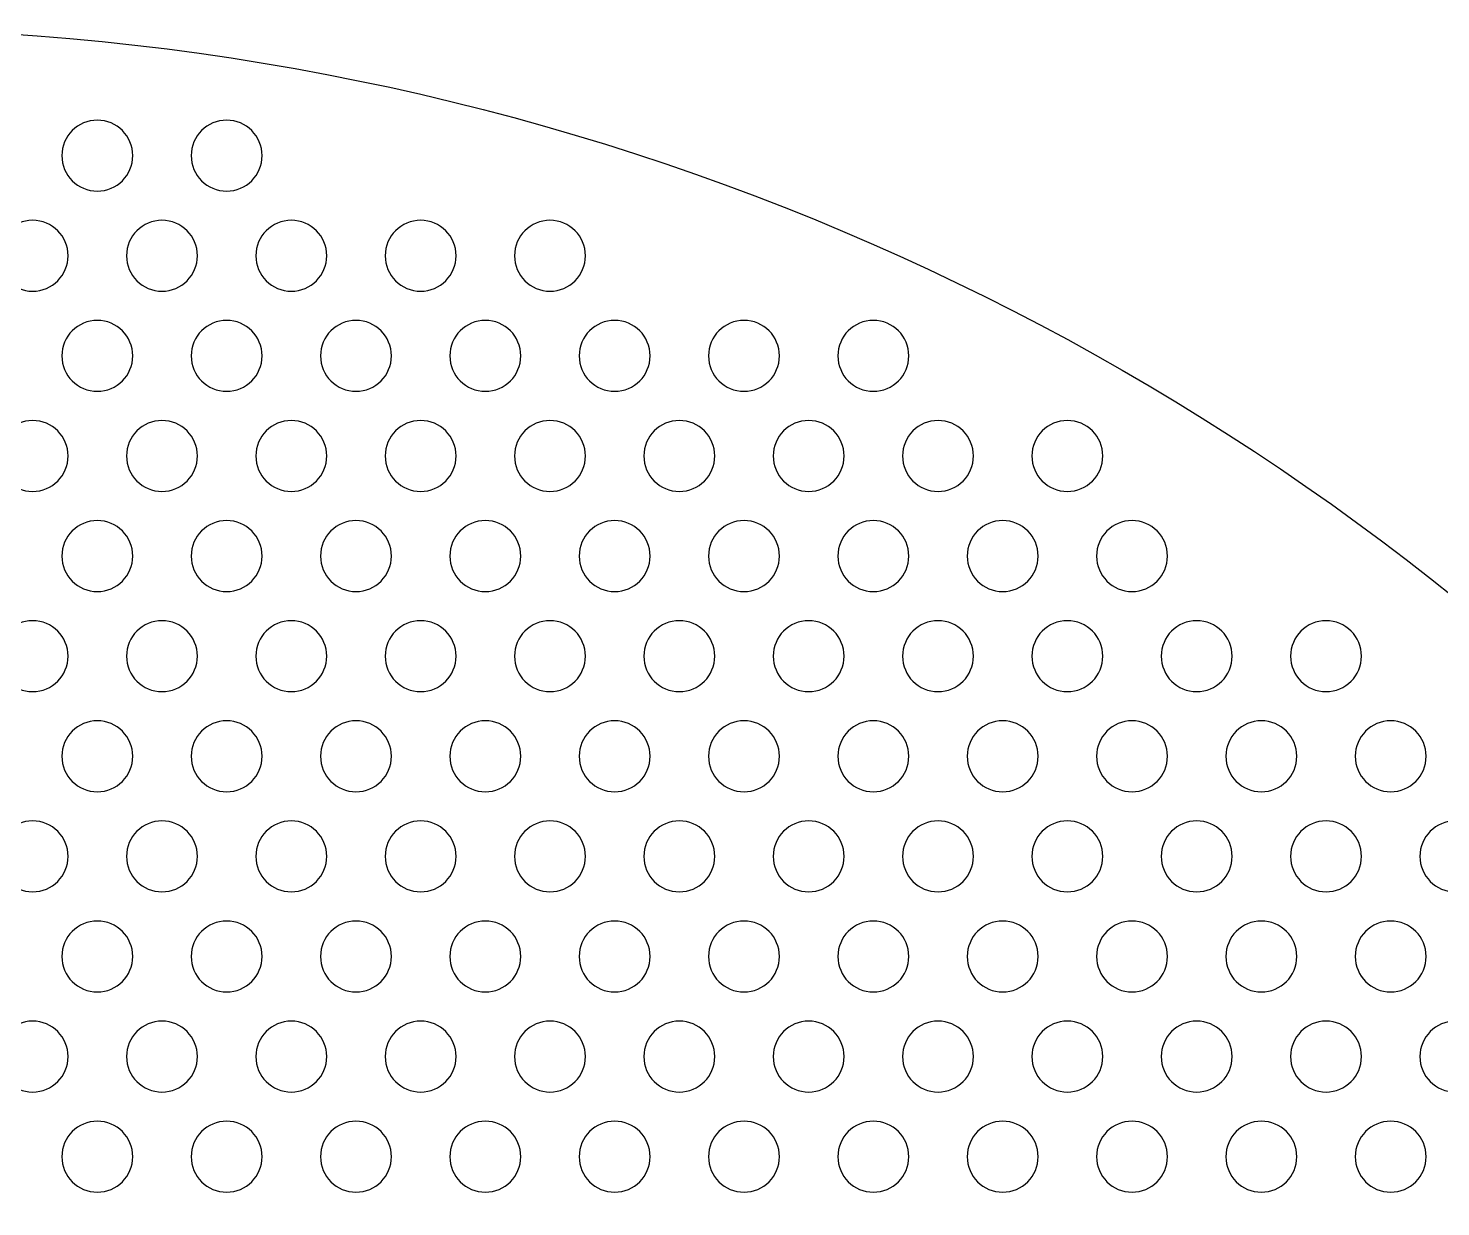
# Model space of a CAD drawing. Header units: millimetres. Extents: x 2717 to 2965, y -3 to 245.
# Drawn here: x 2850.6 to 2918.5, y 188.4 to 245 of the extents above; entities that cross this region are included whole.
import ezdxf

# ---------------------------------------------------------------- set-up
doc = ezdxf.new("R2010")
doc.units = ezdxf.units.MM
doc.layers.add('Livello 04', color=1, linetype='Continuous', true_color=0xff0000)
doc.layers.add('Predefinito', color=18, linetype='Continuous', true_color=0x000000)

msp = doc.modelspace()

# ---------------------------------------------------------------- linework, layer by layer
at = {"layer": 'Livello 04'}
msp.add_circle((2841.468, 121.039), 124, dxfattribs=at)
at = {"layer": 'Predefinito', "color": 18, "true_color": 0x000000}
for points in [[(2853.907, 240.62), (2852.966, 240.62), (2852.203, 239.858), (2852.203, 238.916)], [(2855.612, 238.916), (2855.612, 239.858), (2854.848, 240.62), (2853.907, 240.62)], [(2860.127, 240.62), (2859.185, 240.62), (2858.422, 239.858), (2858.422, 238.916)], [(2861.831, 238.916), (2861.831, 239.858), (2861.068, 240.62), (2860.127, 240.62)], [(2852.203, 238.916), (2852.203, 237.975), (2852.966, 237.212), (2853.907, 237.212)], [(2853.907, 237.212), (2854.848, 237.212), (2855.612, 237.975), (2855.612, 238.916)], [(2858.422, 238.916), (2858.422, 237.975), (2859.185, 237.212), (2860.127, 237.212)], [(2860.127, 237.212), (2861.068, 237.212), (2861.831, 237.975), (2861.831, 238.916)], [(2850.797, 235.809), (2849.856, 235.809), (2849.093, 235.046), (2849.093, 234.105)], [(2852.502, 234.105), (2852.502, 235.046), (2851.739, 235.809), (2850.797, 235.809)], [(2857.017, 235.809), (2856.075, 235.809), (2855.312, 235.046), (2855.312, 234.105)], [(2858.721, 234.105), (2858.721, 235.046), (2857.958, 235.809), (2857.017, 235.809)], [(2863.236, 235.809), (2862.295, 235.809), (2861.532, 235.046), (2861.532, 234.105)], [(2864.941, 234.105), (2864.941, 235.046), (2864.178, 235.809), (2863.236, 235.809)], [(2869.456, 235.809), (2868.514, 235.809), (2867.751, 235.046), (2867.751, 234.105)], [(2871.16, 234.105), (2871.16, 235.046), (2870.397, 235.809), (2869.456, 235.809)], [(2875.675, 235.809), (2874.734, 235.809), (2873.971, 235.046), (2873.971, 234.105)], [(2877.38, 234.105), (2877.38, 235.046), (2876.617, 235.809), (2875.675, 235.809)], [(2849.093, 234.105), (2849.093, 233.163), (2849.856, 232.4), (2850.797, 232.4)], [(2850.797, 232.4), (2851.739, 232.4), (2852.502, 233.163), (2852.502, 234.105)], [(2855.312, 234.105), (2855.312, 233.163), (2856.075, 232.4), (2857.017, 232.4)], [(2857.017, 232.4), (2857.958, 232.4), (2858.721, 233.163), (2858.721, 234.105)], [(2861.532, 234.105), (2861.532, 233.163), (2862.295, 232.4), (2863.236, 232.4)], [(2863.236, 232.4), (2864.178, 232.4), (2864.941, 233.163), (2864.941, 234.105)], [(2867.751, 234.105), (2867.751, 233.163), (2868.514, 232.4), (2869.456, 232.4)], [(2869.456, 232.4), (2870.397, 232.4), (2871.16, 233.163), (2871.16, 234.105)], [(2873.971, 234.105), (2873.971, 233.163), (2874.734, 232.4), (2875.675, 232.4)], [(2875.675, 232.4), (2876.617, 232.4), (2877.38, 233.163), (2877.38, 234.105)], [(2853.907, 230.998), (2852.966, 230.998), (2852.203, 230.235), (2852.203, 229.294)], [(2855.612, 229.294), (2855.612, 230.235), (2854.848, 230.998), (2853.907, 230.998)], [(2860.127, 230.998), (2859.185, 230.998), (2858.422, 230.235), (2858.422, 229.294)], [(2861.831, 229.294), (2861.831, 230.235), (2861.068, 230.998), (2860.127, 230.998)], [(2866.346, 230.998), (2865.405, 230.998), (2864.642, 230.235), (2864.642, 229.294)], [(2868.051, 229.294), (2868.051, 230.235), (2867.287, 230.998), (2866.346, 230.998)], [(2872.566, 230.998), (2871.624, 230.998), (2870.861, 230.235), (2870.861, 229.294)], [(2874.27, 229.294), (2874.27, 230.235), (2873.507, 230.998), (2872.566, 230.998)], [(2878.785, 230.998), (2877.844, 230.998), (2877.08, 230.235), (2877.08, 229.294)], [(2880.49, 229.294), (2880.49, 230.235), (2879.726, 230.998), (2878.785, 230.998)], [(2885.005, 230.998), (2884.063, 230.998), (2883.3, 230.235), (2883.3, 229.294)], [(2886.709, 229.294), (2886.709, 230.235), (2885.946, 230.998), (2885.005, 230.998)], [(2891.224, 230.998), (2890.283, 230.998), (2889.52, 230.235), (2889.52, 229.294)], [(2892.929, 229.294), (2892.929, 230.235), (2892.165, 230.998), (2891.224, 230.998)], [(2852.203, 229.294), (2852.203, 228.352), (2852.966, 227.589), (2853.907, 227.589)], [(2853.907, 227.589), (2854.848, 227.589), (2855.612, 228.352), (2855.612, 229.294)], [(2858.422, 229.294), (2858.422, 228.352), (2859.185, 227.589), (2860.127, 227.589)], [(2860.127, 227.589), (2861.068, 227.589), (2861.831, 228.352), (2861.831, 229.294)], [(2864.642, 229.294), (2864.642, 228.352), (2865.405, 227.589), (2866.346, 227.589)], [(2866.346, 227.589), (2867.287, 227.589), (2868.051, 228.352), (2868.051, 229.294)], [(2870.861, 229.294), (2870.861, 228.352), (2871.624, 227.589), (2872.566, 227.589)], [(2872.566, 227.589), (2873.507, 227.589), (2874.27, 228.352), (2874.27, 229.294)], [(2877.08, 229.294), (2877.08, 228.352), (2877.844, 227.589), (2878.785, 227.589)], [(2878.785, 227.589), (2879.726, 227.589), (2880.49, 228.352), (2880.49, 229.294)], [(2883.3, 229.294), (2883.3, 228.352), (2884.063, 227.589), (2885.005, 227.589)], [(2885.005, 227.589), (2885.946, 227.589), (2886.709, 228.352), (2886.709, 229.294)], [(2889.52, 229.294), (2889.52, 228.352), (2890.283, 227.589), (2891.224, 227.589)], [(2891.224, 227.589), (2892.165, 227.589), (2892.929, 228.352), (2892.929, 229.294)], [(2850.797, 226.187), (2849.856, 226.187), (2849.093, 225.424), (2849.093, 224.482)], [(2852.502, 224.482), (2852.502, 225.424), (2851.739, 226.187), (2850.797, 226.187)], [(2857.017, 226.187), (2856.075, 226.187), (2855.312, 225.424), (2855.312, 224.482)], [(2858.721, 224.482), (2858.721, 225.424), (2857.958, 226.187), (2857.017, 226.187)], [(2863.236, 226.187), (2862.295, 226.187), (2861.532, 225.424), (2861.532, 224.482)], [(2864.941, 224.482), (2864.941, 225.424), (2864.178, 226.187), (2863.236, 226.187)], [(2869.456, 226.187), (2868.514, 226.187), (2867.751, 225.424), (2867.751, 224.482)], [(2871.16, 224.482), (2871.16, 225.424), (2870.397, 226.187), (2869.456, 226.187)], [(2875.675, 226.187), (2874.734, 226.187), (2873.971, 225.424), (2873.971, 224.482)], [(2877.38, 224.482), (2877.38, 225.424), (2876.617, 226.187), (2875.675, 226.187)], [(2881.895, 226.187), (2880.954, 226.187), (2880.19, 225.424), (2880.19, 224.482)], [(2883.599, 224.482), (2883.599, 225.424), (2882.836, 226.187), (2881.895, 226.187)], [(2888.114, 226.187), (2887.173, 226.187), (2886.41, 225.424), (2886.41, 224.482)], [(2889.819, 224.482), (2889.819, 225.424), (2889.056, 226.187), (2888.114, 226.187)], [(2894.334, 226.187), (2893.392, 226.187), (2892.629, 225.424), (2892.629, 224.482)], [(2896.038, 224.482), (2896.038, 225.424), (2895.275, 226.187), (2894.334, 226.187)], [(2900.553, 226.186), (2899.612, 226.186), (2898.849, 225.423), (2898.849, 224.482)], [(2902.258, 224.482), (2902.258, 225.423), (2901.495, 226.186), (2900.553, 226.186)], [(2849.093, 224.482), (2849.093, 223.541), (2849.856, 222.778), (2850.797, 222.778)], [(2850.797, 222.778), (2851.739, 222.778), (2852.502, 223.541), (2852.502, 224.482)], [(2855.312, 224.482), (2855.312, 223.541), (2856.075, 222.778), (2857.017, 222.778)], [(2857.017, 222.778), (2857.958, 222.778), (2858.721, 223.541), (2858.721, 224.482)], [(2861.532, 224.482), (2861.532, 223.541), (2862.295, 222.778), (2863.236, 222.778)], [(2863.236, 222.778), (2864.178, 222.778), (2864.941, 223.541), (2864.941, 224.482)], [(2867.751, 224.482), (2867.751, 223.541), (2868.514, 222.778), (2869.456, 222.778)], [(2869.456, 222.778), (2870.397, 222.778), (2871.16, 223.541), (2871.16, 224.482)], [(2873.971, 224.482), (2873.971, 223.541), (2874.734, 222.778), (2875.675, 222.778)], [(2875.675, 222.778), (2876.617, 222.778), (2877.38, 223.541), (2877.38, 224.482)], [(2880.19, 224.482), (2880.19, 223.541), (2880.954, 222.778), (2881.895, 222.778)], [(2881.895, 222.778), (2882.836, 222.778), (2883.599, 223.541), (2883.599, 224.482)], [(2886.41, 224.482), (2886.41, 223.541), (2887.173, 222.778), (2888.114, 222.778)], [(2888.114, 222.778), (2889.056, 222.778), (2889.819, 223.541), (2889.819, 224.482)], [(2892.629, 224.482), (2892.629, 223.541), (2893.392, 222.778), (2894.334, 222.778)], [(2894.334, 222.778), (2895.275, 222.778), (2896.038, 223.541), (2896.038, 224.482)], [(2898.849, 224.482), (2898.849, 223.54), (2899.612, 222.778), (2900.553, 222.778)], [(2900.553, 222.778), (2901.495, 222.778), (2902.258, 223.54), (2902.258, 224.482)], [(2853.907, 221.375), (2852.966, 221.375), (2852.203, 220.612), (2852.203, 219.671)], [(2855.612, 219.671), (2855.612, 220.612), (2854.848, 221.375), (2853.907, 221.375)], [(2860.127, 221.375), (2859.185, 221.375), (2858.422, 220.612), (2858.422, 219.671)], [(2861.831, 219.671), (2861.831, 220.612), (2861.068, 221.375), (2860.127, 221.375)], [(2866.346, 221.375), (2865.405, 221.375), (2864.642, 220.612), (2864.642, 219.671)], [(2868.051, 219.671), (2868.051, 220.612), (2867.287, 221.375), (2866.346, 221.375)], [(2872.566, 221.375), (2871.624, 221.375), (2870.861, 220.612), (2870.861, 219.671)], [(2874.27, 219.671), (2874.27, 220.612), (2873.507, 221.375), (2872.566, 221.375)], [(2878.785, 221.375), (2877.844, 221.375), (2877.08, 220.612), (2877.08, 219.671)], [(2880.49, 219.671), (2880.49, 220.612), (2879.726, 221.375), (2878.785, 221.375)], [(2885.005, 221.375), (2884.063, 221.375), (2883.3, 220.612), (2883.3, 219.671)], [(2886.709, 219.671), (2886.709, 220.612), (2885.946, 221.375), (2885.005, 221.375)], [(2891.224, 221.375), (2890.283, 221.375), (2889.52, 220.612), (2889.52, 219.671)], [(2892.929, 219.671), (2892.929, 220.612), (2892.165, 221.375), (2891.224, 221.375)], [(2897.444, 221.375), (2896.502, 221.375), (2895.739, 220.612), (2895.739, 219.671)], [(2899.148, 219.671), (2899.148, 220.612), (2898.385, 221.375), (2897.444, 221.375)], [(2903.663, 221.375), (2902.722, 221.375), (2901.959, 220.612), (2901.959, 219.671)], [(2905.368, 219.671), (2905.368, 220.612), (2904.604, 221.375), (2903.663, 221.375)], [(2852.203, 219.671), (2852.203, 218.729), (2852.966, 217.966), (2853.907, 217.966)], [(2853.907, 217.966), (2854.848, 217.966), (2855.612, 218.729), (2855.612, 219.671)], [(2858.422, 219.671), (2858.422, 218.729), (2859.185, 217.966), (2860.127, 217.966)], [(2860.127, 217.966), (2861.068, 217.966), (2861.831, 218.729), (2861.831, 219.671)], [(2864.642, 219.671), (2864.642, 218.729), (2865.405, 217.966), (2866.346, 217.966)], [(2866.346, 217.966), (2867.287, 217.966), (2868.051, 218.729), (2868.051, 219.671)], [(2870.861, 219.671), (2870.861, 218.729), (2871.624, 217.966), (2872.566, 217.966)], [(2872.566, 217.966), (2873.507, 217.966), (2874.27, 218.729), (2874.27, 219.671)], [(2877.08, 219.671), (2877.08, 218.729), (2877.844, 217.966), (2878.785, 217.966)], [(2878.785, 217.966), (2879.726, 217.966), (2880.49, 218.729), (2880.49, 219.671)], [(2883.3, 219.671), (2883.3, 218.729), (2884.063, 217.966), (2885.005, 217.966)], [(2885.005, 217.966), (2885.946, 217.966), (2886.709, 218.729), (2886.709, 219.671)], [(2889.52, 219.671), (2889.52, 218.729), (2890.283, 217.966), (2891.224, 217.966)], [(2891.224, 217.966), (2892.165, 217.966), (2892.929, 218.729), (2892.929, 219.671)], [(2895.739, 219.671), (2895.739, 218.729), (2896.502, 217.966), (2897.444, 217.966)], [(2897.444, 217.966), (2898.385, 217.966), (2899.148, 218.729), (2899.148, 219.671)], [(2901.959, 219.671), (2901.959, 218.729), (2902.722, 217.966), (2903.663, 217.966)], [(2903.663, 217.966), (2904.604, 217.966), (2905.368, 218.729), (2905.368, 219.671)], [(2850.797, 216.564), (2849.856, 216.564), (2849.093, 215.801), (2849.093, 214.86)], [(2852.502, 214.86), (2852.502, 215.801), (2851.739, 216.564), (2850.797, 216.564)], [(2857.017, 216.564), (2856.075, 216.564), (2855.312, 215.801), (2855.312, 214.86)], [(2858.721, 214.86), (2858.721, 215.801), (2857.958, 216.564), (2857.017, 216.564)], [(2863.236, 216.564), (2862.295, 216.564), (2861.532, 215.801), (2861.532, 214.86)], [(2864.941, 214.86), (2864.941, 215.801), (2864.178, 216.564), (2863.236, 216.564)], [(2869.456, 216.564), (2868.514, 216.564), (2867.751, 215.801), (2867.751, 214.86)], [(2871.16, 214.86), (2871.16, 215.801), (2870.397, 216.564), (2869.456, 216.564)], [(2875.675, 216.564), (2874.734, 216.564), (2873.971, 215.801), (2873.971, 214.86)], [(2877.38, 214.86), (2877.38, 215.801), (2876.617, 216.564), (2875.675, 216.564)], [(2881.895, 216.564), (2880.954, 216.564), (2880.19, 215.801), (2880.19, 214.86)], [(2883.599, 214.86), (2883.599, 215.801), (2882.836, 216.564), (2881.895, 216.564)], [(2888.114, 216.564), (2887.173, 216.564), (2886.41, 215.801), (2886.41, 214.86)], [(2889.819, 214.86), (2889.819, 215.801), (2889.056, 216.564), (2888.114, 216.564)], [(2894.334, 216.564), (2893.392, 216.564), (2892.629, 215.801), (2892.629, 214.86)], [(2896.038, 214.86), (2896.038, 215.801), (2895.275, 216.564), (2894.334, 216.564)], [(2900.553, 216.564), (2899.612, 216.564), (2898.849, 215.801), (2898.849, 214.86)], [(2902.258, 214.86), (2902.258, 215.801), (2901.495, 216.564), (2900.553, 216.564)], [(2906.773, 216.564), (2905.831, 216.564), (2905.068, 215.801), (2905.068, 214.86)], [(2908.477, 214.86), (2908.477, 215.801), (2907.714, 216.564), (2906.773, 216.564)], [(2912.992, 216.564), (2912.051, 216.564), (2911.288, 215.801), (2911.288, 214.86)], [(2914.697, 214.86), (2914.697, 215.801), (2913.934, 216.564), (2912.992, 216.564)], [(2849.093, 214.86), (2849.093, 213.918), (2849.856, 213.155), (2850.797, 213.155)], [(2850.797, 213.155), (2851.739, 213.155), (2852.502, 213.918), (2852.502, 214.86)], [(2855.312, 214.86), (2855.312, 213.918), (2856.075, 213.155), (2857.017, 213.155)], [(2857.017, 213.155), (2857.958, 213.155), (2858.721, 213.918), (2858.721, 214.86)], [(2861.532, 214.86), (2861.532, 213.918), (2862.295, 213.155), (2863.236, 213.155)], [(2863.236, 213.155), (2864.178, 213.155), (2864.941, 213.918), (2864.941, 214.86)], [(2867.751, 214.86), (2867.751, 213.918), (2868.514, 213.155), (2869.456, 213.155)], [(2869.456, 213.155), (2870.397, 213.155), (2871.16, 213.918), (2871.16, 214.86)], [(2873.971, 214.86), (2873.971, 213.918), (2874.734, 213.155), (2875.675, 213.155)], [(2875.675, 213.155), (2876.617, 213.155), (2877.38, 213.918), (2877.38, 214.86)], [(2880.19, 214.86), (2880.19, 213.918), (2880.954, 213.155), (2881.895, 213.155)], [(2881.895, 213.155), (2882.836, 213.155), (2883.599, 213.918), (2883.599, 214.86)], [(2886.41, 214.86), (2886.41, 213.918), (2887.173, 213.155), (2888.114, 213.155)], [(2888.114, 213.155), (2889.056, 213.155), (2889.819, 213.918), (2889.819, 214.86)], [(2892.629, 214.86), (2892.629, 213.918), (2893.392, 213.155), (2894.334, 213.155)], [(2894.334, 213.155), (2895.275, 213.155), (2896.038, 213.918), (2896.038, 214.86)], [(2898.849, 214.86), (2898.849, 213.918), (2899.612, 213.155), (2900.553, 213.155)], [(2900.553, 213.155), (2901.495, 213.155), (2902.258, 213.918), (2902.258, 214.86)], [(2905.068, 214.86), (2905.068, 213.918), (2905.831, 213.155), (2906.773, 213.155)], [(2906.773, 213.155), (2907.714, 213.155), (2908.477, 213.918), (2908.477, 214.86)], [(2911.288, 214.86), (2911.288, 213.918), (2912.051, 213.155), (2912.992, 213.155)], [(2912.992, 213.155), (2913.934, 213.155), (2914.697, 213.918), (2914.697, 214.86)], [(2853.907, 211.753), (2852.966, 211.753), (2852.203, 210.99), (2852.203, 210.048)], [(2855.612, 210.048), (2855.612, 210.99), (2854.848, 211.753), (2853.907, 211.753)], [(2860.127, 211.753), (2859.185, 211.753), (2858.422, 210.99), (2858.422, 210.048)], [(2861.831, 210.048), (2861.831, 210.99), (2861.068, 211.753), (2860.127, 211.753)], [(2866.346, 211.753), (2865.405, 211.753), (2864.642, 210.99), (2864.642, 210.048)], [(2868.051, 210.048), (2868.051, 210.99), (2867.287, 211.753), (2866.346, 211.753)], [(2872.566, 211.753), (2871.624, 211.753), (2870.861, 210.99), (2870.861, 210.048)], [(2874.27, 210.048), (2874.27, 210.99), (2873.507, 211.753), (2872.566, 211.753)], [(2878.785, 211.753), (2877.844, 211.753), (2877.08, 210.99), (2877.08, 210.048)], [(2880.49, 210.048), (2880.49, 210.99), (2879.726, 211.753), (2878.785, 211.753)], [(2885.005, 211.753), (2884.063, 211.753), (2883.3, 210.99), (2883.3, 210.048)], [(2886.709, 210.048), (2886.709, 210.99), (2885.946, 211.753), (2885.005, 211.753)], [(2891.224, 211.753), (2890.283, 211.753), (2889.52, 210.99), (2889.52, 210.048)], [(2892.929, 210.048), (2892.929, 210.99), (2892.165, 211.753), (2891.224, 211.753)], [(2897.444, 211.753), (2896.502, 211.753), (2895.739, 210.99), (2895.739, 210.048)], [(2899.148, 210.048), (2899.148, 210.99), (2898.385, 211.753), (2897.444, 211.753)], [(2903.663, 211.753), (2902.722, 211.753), (2901.959, 210.99), (2901.959, 210.048)], [(2905.368, 210.048), (2905.368, 210.99), (2904.604, 211.753), (2903.663, 211.753)], [(2909.883, 211.753), (2908.941, 211.753), (2908.178, 210.99), (2908.178, 210.048)], [(2911.587, 210.048), (2911.587, 210.99), (2910.824, 211.753), (2909.883, 211.753)], [(2916.102, 211.753), (2915.161, 211.753), (2914.397, 210.99), (2914.397, 210.048)], [(2917.807, 210.048), (2917.807, 210.99), (2917.044, 211.753), (2916.102, 211.753)], [(2852.203, 210.048), (2852.203, 209.107), (2852.966, 208.344), (2853.907, 208.344)], [(2853.907, 208.344), (2854.848, 208.344), (2855.612, 209.107), (2855.612, 210.048)], [(2858.422, 210.048), (2858.422, 209.107), (2859.185, 208.344), (2860.127, 208.344)], [(2860.127, 208.344), (2861.068, 208.344), (2861.831, 209.107), (2861.831, 210.048)], [(2864.642, 210.048), (2864.642, 209.107), (2865.405, 208.344), (2866.346, 208.344)], [(2866.346, 208.344), (2867.287, 208.344), (2868.051, 209.107), (2868.051, 210.048)], [(2870.861, 210.048), (2870.861, 209.107), (2871.624, 208.344), (2872.566, 208.344)], [(2872.566, 208.344), (2873.507, 208.344), (2874.27, 209.107), (2874.27, 210.048)], [(2877.08, 210.048), (2877.08, 209.107), (2877.844, 208.344), (2878.785, 208.344)], [(2878.785, 208.344), (2879.726, 208.344), (2880.49, 209.107), (2880.49, 210.048)], [(2883.3, 210.048), (2883.3, 209.107), (2884.063, 208.344), (2885.005, 208.344)], [(2885.005, 208.344), (2885.946, 208.344), (2886.709, 209.107), (2886.709, 210.048)], [(2889.52, 210.048), (2889.52, 209.107), (2890.283, 208.344), (2891.224, 208.344)], [(2891.224, 208.344), (2892.165, 208.344), (2892.929, 209.107), (2892.929, 210.048)], [(2895.739, 210.048), (2895.739, 209.107), (2896.502, 208.344), (2897.444, 208.344)], [(2897.444, 208.344), (2898.385, 208.344), (2899.148, 209.107), (2899.148, 210.048)], [(2901.959, 210.048), (2901.959, 209.107), (2902.722, 208.344), (2903.663, 208.344)], [(2903.663, 208.344), (2904.604, 208.344), (2905.368, 209.107), (2905.368, 210.048)], [(2908.178, 210.048), (2908.178, 209.107), (2908.941, 208.344), (2909.883, 208.344)], [(2909.883, 208.344), (2910.824, 208.344), (2911.587, 209.107), (2911.587, 210.048)], [(2914.397, 210.048), (2914.397, 209.107), (2915.161, 208.344), (2916.102, 208.344)], [(2916.102, 208.344), (2917.044, 208.344), (2917.807, 209.107), (2917.807, 210.048)], [(2850.797, 206.942), (2849.856, 206.942), (2849.093, 206.178), (2849.093, 205.237)], [(2852.502, 205.237), (2852.502, 206.178), (2851.739, 206.942), (2850.797, 206.942)], [(2857.017, 206.942), (2856.075, 206.942), (2855.312, 206.178), (2855.312, 205.237)], [(2858.721, 205.237), (2858.721, 206.178), (2857.958, 206.942), (2857.017, 206.942)], [(2863.236, 206.942), (2862.295, 206.942), (2861.532, 206.178), (2861.532, 205.237)], [(2864.941, 205.237), (2864.941, 206.178), (2864.178, 206.942), (2863.236, 206.942)], [(2869.456, 206.942), (2868.514, 206.942), (2867.751, 206.178), (2867.751, 205.237)], [(2871.16, 205.237), (2871.16, 206.178), (2870.397, 206.942), (2869.456, 206.942)], [(2875.675, 206.942), (2874.734, 206.942), (2873.971, 206.178), (2873.971, 205.237)], [(2877.38, 205.237), (2877.38, 206.178), (2876.617, 206.942), (2875.675, 206.942)], [(2881.895, 206.942), (2880.954, 206.942), (2880.19, 206.178), (2880.19, 205.237)], [(2883.599, 205.237), (2883.599, 206.178), (2882.836, 206.942), (2881.895, 206.942)], [(2888.114, 206.942), (2887.173, 206.942), (2886.41, 206.178), (2886.41, 205.237)], [(2889.819, 205.237), (2889.819, 206.178), (2889.056, 206.942), (2888.114, 206.942)], [(2894.334, 206.942), (2893.392, 206.942), (2892.629, 206.178), (2892.629, 205.237)], [(2896.038, 205.237), (2896.038, 206.178), (2895.275, 206.942), (2894.334, 206.942)], [(2900.553, 206.942), (2899.612, 206.942), (2898.849, 206.178), (2898.849, 205.237)], [(2902.258, 205.237), (2902.258, 206.178), (2901.495, 206.942), (2900.553, 206.942)], [(2906.773, 206.942), (2905.831, 206.942), (2905.068, 206.178), (2905.068, 205.237)], [(2908.477, 205.237), (2908.477, 206.178), (2907.714, 206.942), (2906.773, 206.942)], [(2912.992, 206.942), (2912.051, 206.942), (2911.288, 206.178), (2911.288, 205.237)], [(2914.697, 205.237), (2914.697, 206.178), (2913.934, 206.942), (2912.992, 206.942)], [(2919.212, 206.942), (2918.271, 206.942), (2917.507, 206.178), (2917.507, 205.237)], [(2849.093, 205.237), (2849.093, 204.296), (2849.856, 203.532), (2850.797, 203.532)], [(2850.797, 203.532), (2851.739, 203.532), (2852.502, 204.296), (2852.502, 205.237)], [(2855.312, 205.237), (2855.312, 204.296), (2856.075, 203.532), (2857.017, 203.532)], [(2857.017, 203.532), (2857.958, 203.532), (2858.721, 204.296), (2858.721, 205.237)], [(2861.532, 205.237), (2861.532, 204.296), (2862.295, 203.532), (2863.236, 203.532)], [(2863.236, 203.532), (2864.178, 203.532), (2864.941, 204.296), (2864.941, 205.237)], [(2867.751, 205.237), (2867.751, 204.296), (2868.514, 203.532), (2869.456, 203.532)], [(2869.456, 203.532), (2870.397, 203.532), (2871.16, 204.296), (2871.16, 205.237)], [(2873.971, 205.237), (2873.971, 204.296), (2874.734, 203.532), (2875.675, 203.532)], [(2875.675, 203.532), (2876.617, 203.532), (2877.38, 204.296), (2877.38, 205.237)], [(2880.19, 205.237), (2880.19, 204.296), (2880.954, 203.532), (2881.895, 203.532)], [(2881.895, 203.532), (2882.836, 203.532), (2883.599, 204.296), (2883.599, 205.237)], [(2886.41, 205.237), (2886.41, 204.296), (2887.173, 203.532), (2888.114, 203.532)], [(2888.114, 203.532), (2889.056, 203.532), (2889.819, 204.296), (2889.819, 205.237)], [(2892.629, 205.237), (2892.629, 204.296), (2893.392, 203.532), (2894.334, 203.532)], [(2894.334, 203.532), (2895.275, 203.532), (2896.038, 204.296), (2896.038, 205.237)], [(2898.849, 205.237), (2898.849, 204.296), (2899.612, 203.532), (2900.553, 203.532)], [(2900.553, 203.532), (2901.495, 203.532), (2902.258, 204.296), (2902.258, 205.237)], [(2905.068, 205.237), (2905.068, 204.296), (2905.831, 203.532), (2906.773, 203.532)], [(2906.773, 203.532), (2907.714, 203.532), (2908.477, 204.296), (2908.477, 205.237)], [(2911.288, 205.237), (2911.288, 204.296), (2912.051, 203.532), (2912.992, 203.532)], [(2912.992, 203.532), (2913.934, 203.532), (2914.697, 204.296), (2914.697, 205.237)], [(2917.507, 205.237), (2917.507, 204.296), (2918.271, 203.532), (2919.212, 203.532)], [(2853.907, 202.13), (2852.966, 202.13), (2852.203, 201.367), (2852.203, 200.426)], [(2855.612, 200.426), (2855.612, 201.367), (2854.848, 202.13), (2853.907, 202.13)], [(2860.127, 202.13), (2859.185, 202.13), (2858.422, 201.367), (2858.422, 200.426)], [(2861.831, 200.426), (2861.831, 201.367), (2861.068, 202.13), (2860.127, 202.13)], [(2866.346, 202.13), (2865.405, 202.13), (2864.642, 201.367), (2864.642, 200.426)], [(2868.051, 200.426), (2868.051, 201.367), (2867.287, 202.13), (2866.346, 202.13)], [(2872.566, 202.13), (2871.624, 202.13), (2870.861, 201.367), (2870.861, 200.426)], [(2874.27, 200.426), (2874.27, 201.367), (2873.507, 202.13), (2872.566, 202.13)], [(2878.785, 202.13), (2877.844, 202.13), (2877.08, 201.367), (2877.08, 200.426)], [(2880.49, 200.426), (2880.49, 201.367), (2879.726, 202.13), (2878.785, 202.13)], [(2885.005, 202.13), (2884.063, 202.13), (2883.3, 201.367), (2883.3, 200.426)], [(2886.709, 200.426), (2886.709, 201.367), (2885.946, 202.13), (2885.005, 202.13)], [(2891.224, 202.13), (2890.283, 202.13), (2889.52, 201.367), (2889.52, 200.426)], [(2892.929, 200.426), (2892.929, 201.367), (2892.165, 202.13), (2891.224, 202.13)], [(2897.444, 202.13), (2896.502, 202.13), (2895.739, 201.367), (2895.739, 200.426)], [(2899.148, 200.426), (2899.148, 201.367), (2898.385, 202.13), (2897.444, 202.13)], [(2903.663, 202.13), (2902.722, 202.13), (2901.959, 201.367), (2901.959, 200.426)], [(2905.368, 200.426), (2905.368, 201.367), (2904.604, 202.13), (2903.663, 202.13)], [(2909.883, 202.13), (2908.941, 202.13), (2908.178, 201.367), (2908.178, 200.426)], [(2911.587, 200.426), (2911.587, 201.367), (2910.824, 202.13), (2909.883, 202.13)], [(2916.102, 202.13), (2915.161, 202.13), (2914.397, 201.367), (2914.397, 200.426)], [(2917.807, 200.426), (2917.807, 201.367), (2917.044, 202.13), (2916.102, 202.13)], [(2852.203, 200.426), (2852.203, 199.484), (2852.966, 198.721), (2853.907, 198.721)], [(2853.907, 198.721), (2854.848, 198.721), (2855.612, 199.484), (2855.612, 200.426)], [(2858.422, 200.426), (2858.422, 199.484), (2859.185, 198.721), (2860.127, 198.721)], [(2860.127, 198.721), (2861.068, 198.721), (2861.831, 199.484), (2861.831, 200.426)], [(2864.642, 200.426), (2864.642, 199.484), (2865.405, 198.721), (2866.346, 198.721)], [(2866.346, 198.721), (2867.287, 198.721), (2868.051, 199.484), (2868.051, 200.426)], [(2870.861, 200.426), (2870.861, 199.484), (2871.624, 198.721), (2872.566, 198.721)], [(2872.566, 198.721), (2873.507, 198.721), (2874.27, 199.484), (2874.27, 200.426)], [(2877.08, 200.426), (2877.08, 199.484), (2877.844, 198.721), (2878.785, 198.721)], [(2878.785, 198.721), (2879.726, 198.721), (2880.49, 199.484), (2880.49, 200.426)], [(2883.3, 200.426), (2883.3, 199.484), (2884.063, 198.721), (2885.005, 198.721)], [(2885.005, 198.721), (2885.946, 198.721), (2886.709, 199.484), (2886.709, 200.426)], [(2889.52, 200.426), (2889.52, 199.484), (2890.283, 198.721), (2891.224, 198.721)], [(2891.224, 198.721), (2892.165, 198.721), (2892.929, 199.484), (2892.929, 200.426)], [(2895.739, 200.426), (2895.739, 199.484), (2896.502, 198.721), (2897.444, 198.721)], [(2897.444, 198.721), (2898.385, 198.721), (2899.148, 199.484), (2899.148, 200.426)], [(2901.959, 200.426), (2901.959, 199.484), (2902.722, 198.721), (2903.663, 198.721)], [(2903.663, 198.721), (2904.604, 198.721), (2905.368, 199.484), (2905.368, 200.426)], [(2908.178, 200.426), (2908.178, 199.484), (2908.941, 198.721), (2909.883, 198.721)], [(2909.883, 198.721), (2910.824, 198.721), (2911.587, 199.484), (2911.587, 200.426)], [(2914.397, 200.426), (2914.397, 199.484), (2915.161, 198.721), (2916.102, 198.721)], [(2916.102, 198.721), (2917.044, 198.721), (2917.807, 199.484), (2917.807, 200.426)], [(2850.797, 197.319), (2849.856, 197.319), (2849.093, 196.556), (2849.093, 195.614)], [(2852.502, 195.614), (2852.502, 196.556), (2851.739, 197.319), (2850.797, 197.319)], [(2857.017, 197.319), (2856.075, 197.319), (2855.312, 196.556), (2855.312, 195.614)], [(2858.721, 195.614), (2858.721, 196.556), (2857.958, 197.319), (2857.017, 197.319)], [(2863.236, 197.319), (2862.295, 197.319), (2861.532, 196.556), (2861.532, 195.614)], [(2864.941, 195.614), (2864.941, 196.556), (2864.178, 197.319), (2863.236, 197.319)], [(2869.456, 197.319), (2868.514, 197.319), (2867.751, 196.556), (2867.751, 195.614)], [(2871.16, 195.614), (2871.16, 196.556), (2870.397, 197.319), (2869.456, 197.319)], [(2875.675, 197.319), (2874.734, 197.319), (2873.971, 196.556), (2873.971, 195.614)], [(2877.38, 195.614), (2877.38, 196.556), (2876.617, 197.319), (2875.675, 197.319)], [(2881.895, 197.319), (2880.954, 197.319), (2880.19, 196.556), (2880.19, 195.614)], [(2883.599, 195.614), (2883.599, 196.556), (2882.836, 197.319), (2881.895, 197.319)], [(2888.114, 197.319), (2887.173, 197.319), (2886.41, 196.556), (2886.41, 195.614)], [(2889.819, 195.614), (2889.819, 196.556), (2889.056, 197.319), (2888.114, 197.319)], [(2894.334, 197.319), (2893.392, 197.319), (2892.629, 196.556), (2892.629, 195.614)], [(2896.038, 195.614), (2896.038, 196.556), (2895.275, 197.319), (2894.334, 197.319)], [(2900.553, 197.319), (2899.612, 197.319), (2898.849, 196.556), (2898.849, 195.614)], [(2902.258, 195.614), (2902.258, 196.556), (2901.495, 197.319), (2900.553, 197.319)], [(2906.773, 197.319), (2905.831, 197.319), (2905.068, 196.556), (2905.068, 195.614)], [(2908.477, 195.614), (2908.477, 196.556), (2907.714, 197.319), (2906.773, 197.319)], [(2912.992, 197.319), (2912.051, 197.319), (2911.288, 196.556), (2911.288, 195.614)], [(2914.697, 195.614), (2914.697, 196.556), (2913.934, 197.319), (2912.992, 197.319)], [(2919.212, 197.319), (2918.271, 197.319), (2917.507, 196.556), (2917.507, 195.614)], [(2849.093, 195.614), (2849.093, 194.673), (2849.856, 193.91), (2850.797, 193.91)], [(2850.797, 193.91), (2851.739, 193.91), (2852.502, 194.673), (2852.502, 195.614)], [(2855.312, 195.614), (2855.312, 194.673), (2856.075, 193.91), (2857.017, 193.91)], [(2857.017, 193.91), (2857.958, 193.91), (2858.721, 194.673), (2858.721, 195.614)], [(2861.532, 195.614), (2861.532, 194.673), (2862.295, 193.91), (2863.236, 193.91)], [(2863.236, 193.91), (2864.178, 193.91), (2864.941, 194.673), (2864.941, 195.614)], [(2867.751, 195.614), (2867.751, 194.673), (2868.514, 193.91), (2869.456, 193.91)], [(2869.456, 193.91), (2870.397, 193.91), (2871.16, 194.673), (2871.16, 195.614)], [(2873.971, 195.614), (2873.971, 194.673), (2874.734, 193.91), (2875.675, 193.91)], [(2875.675, 193.91), (2876.617, 193.91), (2877.38, 194.673), (2877.38, 195.614)], [(2880.19, 195.614), (2880.19, 194.673), (2880.954, 193.91), (2881.895, 193.91)], [(2881.895, 193.91), (2882.836, 193.91), (2883.599, 194.673), (2883.599, 195.614)], [(2886.41, 195.614), (2886.41, 194.673), (2887.173, 193.91), (2888.114, 193.91)], [(2888.114, 193.91), (2889.056, 193.91), (2889.819, 194.673), (2889.819, 195.614)], [(2892.629, 195.614), (2892.629, 194.673), (2893.392, 193.91), (2894.334, 193.91)], [(2894.334, 193.91), (2895.275, 193.91), (2896.038, 194.673), (2896.038, 195.614)], [(2898.849, 195.614), (2898.849, 194.673), (2899.612, 193.91), (2900.553, 193.91)], [(2900.553, 193.91), (2901.495, 193.91), (2902.258, 194.673), (2902.258, 195.614)], [(2905.068, 195.614), (2905.068, 194.673), (2905.831, 193.91), (2906.773, 193.91)], [(2906.773, 193.91), (2907.714, 193.91), (2908.477, 194.673), (2908.477, 195.614)], [(2911.288, 195.614), (2911.288, 194.673), (2912.051, 193.91), (2912.992, 193.91)], [(2912.992, 193.91), (2913.934, 193.91), (2914.697, 194.673), (2914.697, 195.614)], [(2917.507, 195.614), (2917.507, 194.673), (2918.271, 193.91), (2919.212, 193.91)], [(2853.907, 192.508), (2852.966, 192.508), (2852.203, 191.744), (2852.203, 190.803)], [(2855.612, 190.803), (2855.612, 191.744), (2854.848, 192.508), (2853.907, 192.508)], [(2860.127, 192.508), (2859.185, 192.508), (2858.422, 191.744), (2858.422, 190.803)], [(2861.831, 190.803), (2861.831, 191.744), (2861.068, 192.508), (2860.127, 192.508)], [(2866.346, 192.508), (2865.405, 192.508), (2864.642, 191.744), (2864.642, 190.803)], [(2868.051, 190.803), (2868.051, 191.744), (2867.287, 192.508), (2866.346, 192.508)], [(2872.566, 192.508), (2871.624, 192.508), (2870.861, 191.744), (2870.861, 190.803)], [(2874.27, 190.803), (2874.27, 191.744), (2873.507, 192.508), (2872.566, 192.508)], [(2878.785, 192.508), (2877.844, 192.508), (2877.08, 191.744), (2877.08, 190.803)], [(2880.49, 190.803), (2880.49, 191.744), (2879.726, 192.508), (2878.785, 192.508)], [(2885.005, 192.508), (2884.063, 192.508), (2883.3, 191.744), (2883.3, 190.803)], [(2886.709, 190.803), (2886.709, 191.744), (2885.946, 192.508), (2885.005, 192.508)], [(2891.224, 192.508), (2890.283, 192.508), (2889.52, 191.744), (2889.52, 190.803)], [(2892.929, 190.803), (2892.929, 191.744), (2892.165, 192.508), (2891.224, 192.508)], [(2897.444, 192.508), (2896.502, 192.508), (2895.739, 191.744), (2895.739, 190.803)], [(2899.148, 190.803), (2899.148, 191.744), (2898.385, 192.508), (2897.444, 192.508)], [(2903.663, 192.508), (2902.722, 192.508), (2901.959, 191.744), (2901.959, 190.803)], [(2905.368, 190.803), (2905.368, 191.744), (2904.604, 192.508), (2903.663, 192.508)], [(2909.883, 192.508), (2908.941, 192.508), (2908.178, 191.744), (2908.178, 190.803)], [(2911.587, 190.803), (2911.587, 191.744), (2910.824, 192.508), (2909.883, 192.508)], [(2916.102, 192.508), (2915.161, 192.508), (2914.397, 191.744), (2914.397, 190.803)], [(2917.807, 190.803), (2917.807, 191.744), (2917.044, 192.508), (2916.102, 192.508)], [(2852.203, 190.803), (2852.203, 189.862), (2852.966, 189.098), (2853.907, 189.098)], [(2853.907, 189.098), (2854.848, 189.098), (2855.612, 189.862), (2855.612, 190.803)], [(2858.422, 190.803), (2858.422, 189.862), (2859.185, 189.098), (2860.127, 189.098)], [(2860.127, 189.098), (2861.068, 189.098), (2861.831, 189.862), (2861.831, 190.803)], [(2864.642, 190.803), (2864.642, 189.862), (2865.405, 189.098), (2866.346, 189.098)], [(2866.346, 189.098), (2867.287, 189.098), (2868.051, 189.862), (2868.051, 190.803)], [(2870.861, 190.803), (2870.861, 189.862), (2871.624, 189.098), (2872.566, 189.098)], [(2872.566, 189.098), (2873.507, 189.098), (2874.27, 189.862), (2874.27, 190.803)], [(2877.08, 190.803), (2877.08, 189.862), (2877.844, 189.098), (2878.785, 189.098)], [(2878.785, 189.098), (2879.726, 189.098), (2880.49, 189.862), (2880.49, 190.803)], [(2883.3, 190.803), (2883.3, 189.862), (2884.063, 189.098), (2885.005, 189.098)], [(2885.005, 189.098), (2885.946, 189.098), (2886.709, 189.862), (2886.709, 190.803)], [(2889.52, 190.803), (2889.52, 189.862), (2890.283, 189.098), (2891.224, 189.098)], [(2891.224, 189.098), (2892.165, 189.098), (2892.929, 189.862), (2892.929, 190.803)], [(2895.739, 190.803), (2895.739, 189.862), (2896.502, 189.098), (2897.444, 189.098)], [(2897.444, 189.098), (2898.385, 189.098), (2899.148, 189.862), (2899.148, 190.803)], [(2901.959, 190.803), (2901.959, 189.862), (2902.722, 189.098), (2903.663, 189.098)], [(2903.663, 189.098), (2904.604, 189.098), (2905.368, 189.862), (2905.368, 190.803)], [(2908.178, 190.803), (2908.178, 189.862), (2908.941, 189.098), (2909.883, 189.098)], [(2909.883, 189.098), (2910.824, 189.098), (2911.587, 189.862), (2911.587, 190.803)], [(2914.397, 190.803), (2914.397, 189.862), (2915.161, 189.098), (2916.102, 189.098)], [(2916.102, 189.098), (2917.044, 189.098), (2917.807, 189.862), (2917.807, 190.803)]]:
    msp.add_open_spline(points, degree=3, dxfattribs=at)

doc.saveas('drawing.dxf')
